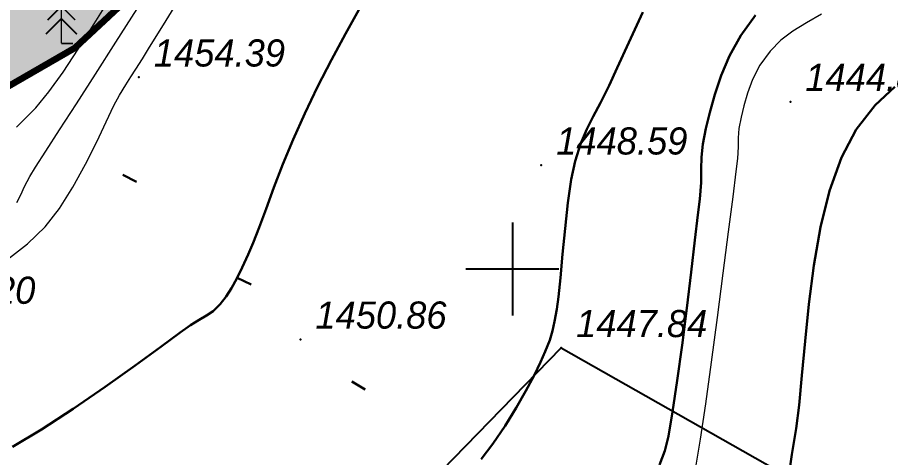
# Model space of a CAD drawing. Header units: millimetres. Extents: x 474337 to 1180020, y 4124662 to 4776603.
# Drawn here: x 758334 to 786481, y 4237460 to 4251649 of the extents above; entities that cross this region are included whole.
import ezdxf

# ---------------------------------------------------------------- set-up
doc = ezdxf.new("R2010")
doc.units = ezdxf.units.MM
doc.header["$PDMODE"] = 32
doc.header["$PDSIZE"] = 0.33
for name, color, linetype in [('(001) Сетка', 92, 'Continuous'), ('(004) Точки рельефа', 7, 'Continuous'), ('(031) Горизонтали', 42, 'Continuous'), ('(038) Деревья', 7, 'Continuous'), ('(040) Ограда', 7, 'Continuous')]:
    doc.layers.add(name, color=color, linetype=linetype)
doc.layers.add('(032) Горизонтали утолщенные', color=32, linetype='Continuous', lineweight=30)
doc.layers.add('(042) Бергштрих11', color=32, linetype='Continuous', lineweight=30)
doc.styles.add('D-431', font='')
doc.styles.get('D-431').set_extended_font_data('D431', italic=True)
doc.linetypes.add('ОГРАДА_V_ПРОВ', pattern='A,2.5,["v",Standard,S=1,R=0,X=0,Y=0],5,["v",Standard,S=1,R=180,X=0,Y=0],2.5', length=10)

# ---------------------------------------------------------------- blocks, each defined once
blk = doc.blocks.new('ell')
at = {"const_width": 0.05}
for points in [[(0, 2), (-0.3285714285714285, 1.671428571428571)], [(0, 0), (0, 2)], [(0, 2), (0.3285714285714285, 1.671428571428571)], [(0, 1.6), (-0.3857142857142857, 1.214285714285714)], [(0, 1.6), (0.3857142857142857, 1.214285714285714)], [(0, 1.199999999999999), (-0.4428571428571429, 0.7571428571428572)], [(0, 1.199999999999999), (0.4428571428571427, 0.7571428571428572)], [(0, 0.8), (-0.5, 0.3)], [(0, 0.8), (0.5, 0.2999999999999998)], [(0, 0), (0.375, 0)]]:
    blk.add_lwpolyline(points, dxfattribs=at)
blk = doc.blocks.new('Setka')
at = {"layer": '(001) Сетка'}
for p, q in [((0, 1.5), (0, -1.5)), ((-1.5, 0), (1.5, 0))]:
    blk.add_line(p, q, dxfattribs=at)

msp = doc.modelspace()

# ---------------------------------------------------------------- hatches: boundary and pattern name
at = {"lineweight": 30}
h = msp.add_hatch(color=74, dxfattribs=at)
h.dxf.hatch_style = 1
edge = h.paths.add_edge_path()
edge.add_line((939857.5670551062, 4394042.24925518), (943687.5123161593, 4467121.958607676))
edge.add_line((943687.5123161077, 4467121.958607674), (945813.9222085266, 4507696.276602377))
edge.add_line((945813.9222085476, 4507696.276602745), (928908.3165039896, 4530130.773101925))
edge.add_arc((922274.8473949432, 4533630.357025146), 7500.00000376106, 311.9948832097024, 332.18545460259406, ccw=False)
edge.add_arc((929486.0107542276, 4526009.38482666), 3000.000000269759, 136.9753754939952, 210.5573088811833)
edge.add_line((926902.647529006, 4524484.1850214), (930473.9316356393, 4519744.930939867))
edge.add_line((930473.9316356182, 4519744.930939674), (934467.1231218848, 4522754.016561303))
edge.add_line((934467.1231218576, 4522754.016561508), (941688.8894654127, 4513170.379941605))
edge.add_line((941688.8894654512, 4513170.379940987), (937695.7119216657, 4510161.304824676))
edge.add_line((937695.7119215727, 4510161.304824829), (939333.5788026361, 4507987.782056327))
edge.add_arc((933610.853762269, 4503956.601325035), 6999.999998653007, -0.0343442742815796, 35.16149002607648, ccw=False)
edge.add_line((940610.8525035381, 4503952.405380249), (934962.2574420245, 4396170.790451888))
edge.add_line((934962.2574421167, 4396170.790452003), (889261.3820638228, 4348846.148610489))
edge.add_line((889261.3820637465, 4348846.148610115), (796728.9318740262, 4348507.439216605))
edge.add_arc((796894.3777120113, 4343510.177199364), 4999.999999894312, 91.89621578414078, 153.1404746398659)
edge.add_line((792433.7931418419, 4345769.200283051), (787739.4730238746, 4334597.911759435))
edge.add_line((787739.4730238914, 4334597.911759377), (776479.9600601636, 4291151.267535959))
edge.add_arc((728781.4852737188, 4294252.868000031), 47799.20943268619, 325.3988801353486, 356.2795711188932, ccw=False)
edge.add_line((768126.2224286795, 4267109.616894722), (761633.0564067977, 4255246.887131331))
edge.add_line((761633.0564068556, 4255246.887130737), (747369.6767308537, 4244224.553477298))
edge.add_line((747369.6767308712, 4244224.553477287), (748894.755183035, 4244277.810390375))
edge.add_line((748894.7551829815, 4244277.810390472), (751985.7016002258, 4244934.811333547))
edge.add_line((751985.701600194, 4244934.811333656), (753843.174438062, 4247012.346261604))
edge.add_line((753843.1744381189, 4247012.346261978), (760199.8009001919, 4250682.346262767))
edge.add_line((760199.8009002209, 4250682.346261978), (763447.0113357296, 4253710.418980452))
edge.add_line((763447.0113357306, 4253710.418980598), (768414.0204674347, 4263052.00451598))
edge.add_line((768414.0204674006, 4263052.004516602), (778614.0204636715, 4280718.922754898))
edge.add_line((778614.0204637051, 4280718.922754288), (778614.0204609111, 4290888.922754024))
edge.add_line((778614.020460844, 4290888.922754288), (786698.0307441562, 4310897.550341845))
edge.add_line((786698.030744195, 4310897.550341606), (792521.3851187038, 4324616.513530402))
edge.add_line((792521.3851187229, 4324616.513530731), (792521.385115929, 4335526.513530677))
edge.add_line((792521.3851158619, 4335526.513530731), (797558.7047270604, 4342459.789174338))
edge.add_line((797558.7047270536, 4342459.78917408), (800322.1027885086, 4343520.558303605))
edge.add_line((800322.1027885675, 4343520.558303833), (805781.2712039825, 4343425.26816638))
edge.add_line((805781.2712039948, 4343425.268166542), (821931.8331794748, 4344554.625480258))
edge.add_line((821931.8331794739, 4344554.625479698), (841518.8495264391, 4344212.732841461))
edge.add_line((841518.8495264053, 4344212.732841492), (876733.4853491371, 4343598.059093822))
edge.add_line((876733.4853491783, 4343598.059094429), (891391.2525595267, 4343853.911376472))
edge.add_line((891391.2525595427, 4343853.911375999), (939857.5670551123, 4394042.249255251))

# ---------------------------------------------------------------- linework, layer by layer
at = {"layer": '(004) Точки рельефа', "linetype": 'ByBlock', "lineweight": -2}
for p in [(762248.9812406301, 4249719.354521751, 1452881.49997291), (783251.9812402725, 4248934.354527473, 1443286.499973089), (775220.9812409878, 4246882.354525566, 1447079.499973018), (767456.9812425375, 4241268.354522705, 1449347.499972976), (775862.9812422991, 4240994.35452652, 1446332.499973032)]:
    msp.add_point(p, dxfattribs=at)
at = {"layer": '(031) Горизонтали', "color": 42, "linetype": 'Continuous', "lineweight": 0}
for points, elevation in [([(758082.1396192312, 4243897.009736061), (758661.516143918, 4244351.714378357), (759224.627089262, 4244902.927503586), (759684.3778681755, 4245491.300725937), (760121.4315114021, 4246181.500471115), (760525.8634015322, 4246916.035155296), (760887.7489236593, 4247637.413199425), (761197.1634594202, 4248288.143018723), (761444.1823954582, 4248810.733031273), (761618.8811137676, 4249147.691656113), (761822.4450516701, 4249477.784414291), (761987.0123611689, 4249731.114704132), (762153.3559131622, 4249983.400680542), (762362.2485775948, 4250310.360487938), (762595.4105341434, 4250688.13664341), (763041.5281932354, 4251415.097763062), (763645.5601495504, 4252401.074309349)], 1452990.499972908), ([(758299.7837197781, 4248107.277572632), (758930.115419507, 4248739.093561172), (759346.1145381927, 4249246.320227623), (759804.7155025005, 4249884.283820152), (760296.3186032772, 4250625.862555504), (760811.324134469, 4251443.934666634), (761340.1323869228, 4252311.378367424)], 1453990.499972889), ([(758310.263164401, 4245683.358150482), (758441.4371243715, 4245935.138360977), (758557.7060217857, 4246201.138348579), (758728.5135602951, 4246525.384940147), (758917.1839780807, 4246826.381055832), (759246.5481162071, 4247339.337610245), (759693.4724478722, 4248031.275152206), (760234.8234443665, 4248869.214236259), (760847.4675780535, 4249820.175415039), (761508.2713211775, 4250851.179238319), (762194.1011450291, 4251929.246258736)], 1453490.499972899), ([(784257.4778106213, 4251752.842787743), (783768.5748115778, 4251476.924412727), (783329.7272920609, 4251206.815916061), (782939.6976479292, 4250913.496580124), (782597.2482744455, 4250567.945687294), (782268.8034158945, 4250107.258696556), (782033.946051836, 4249649.52077198), (781869.7336214781, 4249208.391610146), (781753.2235636711, 4248797.530898094), (781661.4733166695, 4248430.598330498), (781591.3524004221, 4248066.112093925), (781573.48500669, 4247773.207555771), (781570.2971863747, 4247476.158725739), (781544.2149900198, 4247099.239622116), (781494.2294392586, 4246685.364873886), (781392.1650178432, 4245864.721801758), (781249.7952255011, 4244738.266673088), (781078.8935629129, 4243406.955757141), (780891.2335323095, 4241971.745326042), (780698.5886321068, 4240533.591650963), (780512.7323666811, 4239193.450993538), (780345.4382359982, 4238052.279633522), (780208.4797384739, 4237211.03383255)], 1443990.499973075)]:
    msp.add_lwpolyline(points, dxfattribs=dict(at, elevation=elevation))
at = {"layer": '(032) Горизонтали утолщенные', "color": 32, "linetype": 'Continuous', "lineweight": 30}
for points, elevation in [([(758178.7578607798, 4237807.915427208), (759110.2509791851, 4238366.940968513), (760129.3279961348, 4239033.376130104), (761160.9196560383, 4239742.947729111), (762129.9567017555, 4240431.382573128), (762961.3698785305, 4241034.407476425), (763580.0899299383, 4241487.749249458), (763911.0476015806, 4241727.134706497), (764195.6693137884, 4241905.128106117), (764426.183103919, 4242036.615953445), (764639.8823311329, 4242183.757130623), (764874.0603536367, 4242408.710524559), (765065.3674583435, 4242649.950966835), (765237.3470625877, 4242922.953763008), (765403.5230981112, 4243234.631045341), (765577.4194970131, 4243591.894942284), (765772.5601893663, 4244001.657579422), (765935.823273778, 4244380.239648819), (766126.9998810291, 4244878.221857071), (766348.7513628006, 4245478.206888199), (766603.7390692234, 4246162.797423363), (766894.6243523359, 4246914.59614563), (767224.0685623884, 4247716.205735207), (767594.7330504656, 4248550.228877068), (768012.2083768845, 4249411.684470177), (768461.4769954681, 4250282.005819321), (768914.2881085873, 4251123.417219162), (769342.3909105062, 4251898.142960548)], 1450490.499972954), ([(778492.485952735, 4251823.812438011), (778040.3814754486, 4250842.669373512), (777664.7019429207, 4250023.100791931), (777405.1138746738, 4249459.274946213), (777128.9912617207, 4248899.260687828), (776894.6617205143, 4248458.06739521), (776689.2459133863, 4248052.056980133), (776499.8645015955, 4247597.591361046), (776313.6381480694, 4247011.032453537), (776188.4004833698, 4246421.786959648), (776080.9982732534, 4245676.337639809), (775989.0221214294, 4244849.933291435), (775910.0626233816, 4244017.822702408), (775841.7103846073, 4243255.254664421), (775781.5560020208, 4242637.477968216), (775727.1900770664, 4242239.741405487), (775650.2802336216, 4241849.523146629), (775582.1379233599, 4241545.452127457), (775492.2011231184, 4241248.577791214), (775349.9078077078, 4240879.949557304), (775199.5653027296, 4240539.847809792), (774990.1435996294, 4240108.445589066), (774726.7335902452, 4239607.453349113), (774414.4261695147, 4239058.581550598), (774058.3122304678, 4238483.540649414), (773663.4826653004, 4237904.041106224), (773284.229850173, 4237402.204305649)], 1446490.499973029), ([(782132.2390666008, 4251728.16668129), (781651.9683036804, 4251071.881115913), (781287.3887811899, 4250416.394192696), (781015.7939038277, 4249775.225114822), (780814.4770786762, 4249161.893079758), (780660.7317129374, 4248589.917287827), (780531.8512121439, 4248072.816940308), (780426.7074978352, 4247560.195544243), (780386.9829183817, 4247142.500676155), (780379.7763563395, 4246753.423911095), (780372.1866971254, 4246326.656816483), (780331.3128236532, 4245795.890968323), (780272.3737211227, 4245280.455887794), (780177.263359189, 4244464.448617935), (780054.4037852287, 4243435.202724457), (779912.2170485258, 4242280.051772118), (779759.1251988411, 4241086.32932663), (779603.5502837896, 4239941.368947029), (779453.9143537283, 4238932.504203796), (779318.6394568682, 4238147.06866169), (779206.1476429701, 4237672.395882607), (779036.9406343699, 4237219.962554932)], 1444490.499973066), ([(786623.1401623487, 4249414.274087906), (785990.5106430054, 4248825.381505013), (785377.2239274979, 4248036.015160561), (784895.6034337282, 4247130.04060936), (784517.7648952007, 4246062.541240692), (784227.7242131233, 4244885.069135666), (784009.4972890615, 4243649.176382065), (783847.1000250578, 4242406.415067673), (783724.5483226776, 4241208.337276459), (783625.8580824137, 4240106.495093346), (783535.0452070236, 4239152.440603256), (783436.1255979538, 4238397.725893974), (783303.0497846603, 4237562.497012138), (783183.2958706617, 4236726.268701553)], 1442490.499973103)]:
    msp.add_lwpolyline(points, dxfattribs=dict(at, elevation=elevation))
at = {"layer": '(040) Ограда', "linetype": 'ОГРАДА_V_ПРОВ', "elevation": 1445874.49997304, "flags": 128}
msp.add_lwpolyline([(625282.9812422991, 4251590.354491234), (631318.9812438488, 4247171.354493141), (651433.9812437296, 4243995.35449791), (689851.9812430143, 4243338.354506493), (695694.9812432528, 4241824.354507446), (702484.9812436104, 4237633.354509354), (712723.981246829, 4226299.354511261), (727293.9812495708, 4209460.354515076), (741960.9812511206, 4206343.35451889), (755099.9812475443, 4218392.354520798), (761660.9812452793, 4226391.354522705), (775862.9812422991, 4240994.35452652), (795915.9812440872, 4229625.354529381)], dxfattribs=at)
at = {"layer": '(042) Бергштрих11', "color": 32, "linetype": 'Continuous', "lineweight": 30}
for p, q in [((761732.6134186983, 4246578.031863213, 1452490.499972917), (762176.1012407541, 4246347.123761177, 1452490.499972917)), ((765414.4500079155, 4243257.079989433, 1450490.499972954), (765864.0218315125, 4243038.253171921, 1450490.499972954)), ((769117.9335292578, 4239916.60296154, 1448490.499972992), (769541.1859637499, 4239650.412472725, 1448490.499972992))]:
    msp.add_line(p, q, dxfattribs=at)
at = {"color": 1, "lineweight": 100, "elevation": 1453684.499972895}
msp.add_lwpolyline([(700577.2028213739, 4271258.014293671), (705283.3134919405, 4268755.730865479), (714481.8367193937, 4262072.612548828), (725662.4515836239, 4253949.420363426), (730038.5657498837, 4249089.253206253), (733169.2169500589, 4246730.138315201), (742011.6712608337, 4244850.616632462), (746646.1258217096, 4244199.286521912), (748894.7551829815, 4244277.810390472), (751985.701600194, 4244934.811333656), (754018.8648916483, 4243038.855893135), (756022.7740337849, 4244907.531399727), (753843.1744381189, 4247012.346261978), (760199.8009002209, 4250682.346261978), (763447.0113357306, 4253710.418980598), (768414.0204674006, 4263052.004516602), (778614.0204637051, 4280718.922754288)], dxfattribs=at)

# ---------------------------------------------------------------- block references
at = {"layer": '(001) Сетка', "xscale": 999.9999999813735, "yscale": 999.9999999813735, "zscale": 999.9999999813735}
msp.add_blockref('Setka', (774290.981241703, 4243540.354525566, -1509.5), dxfattribs=at)
at = {"layer": '(038) Деревья', "linetype": 'Continuous', "xscale": 999.9999999813735, "yscale": 999.9999999813735, "zscale": 999.9999999813735}
msp.add_blockref('ell', (759749.439247489, 4250810.932826996, -1509.5), dxfattribs=at)

# ---------------------------------------------------------------- texts
at = {"layer": '(004) Точки рельефа', "linetype": 'ByBlock', "char_height": 874.9999999837019, "attachment_point": 4, "rotation": 1.257727448791041e-08, "style": 'D-431'}
for s, insert in [('1454.39', (762730.504958868, 4250498.369517326, 1452881.49997291)), ('1444.80', (783733.5049602985, 4249713.369523048, 1443286.499973089)), ('1448.59', (775702.5049610138, 4247661.369519234, 1447079.499973018)), ('1455.20', (754681.6819133759, 4242847.899760246, 1453687.499972895)), ('1450.86', (767938.5049625635, 4242047.36951828, 1449347.499972976)), ('1447.84', (776344.5049619675, 4241773.369521141, 1446332.499973032))]:
    msp.add_mtext(s, dxfattribs=dict(at, insert=insert))

doc.saveas('drawing.dxf')
